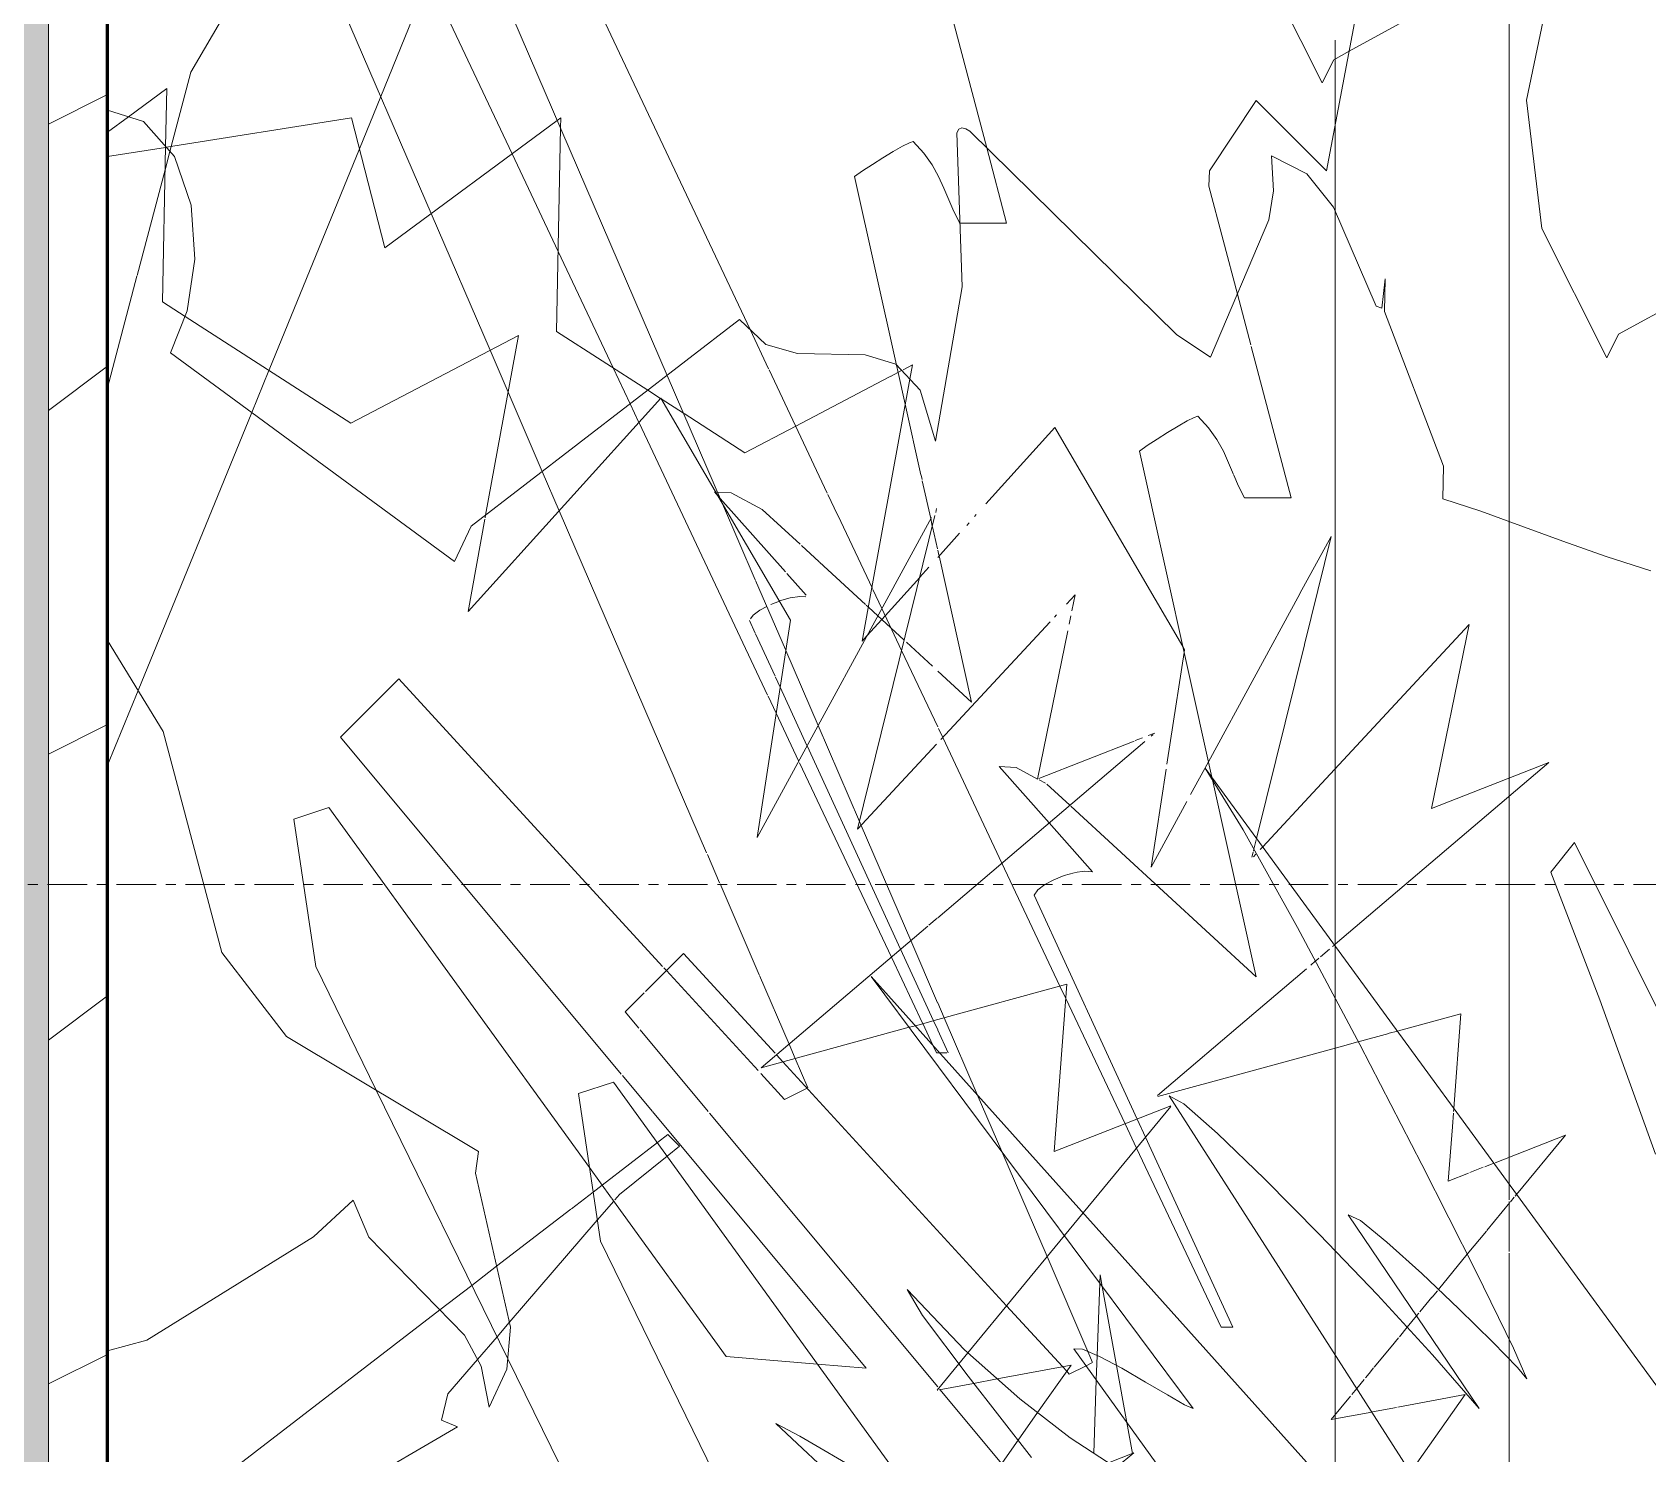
# Model space of a CAD drawing. Header units: inches. Extents: x -9046 to -8234, y -279 to 479.
# Drawn here: x -8398.02 to -8377.53, y 24.77 to 42.82 of the extents above; entities that cross this region are included whole.
import ezdxf

# ---------------------------------------------------------------- set-up
doc = ezdxf.new("R2010")
doc.units = ezdxf.units.IN
doc.header["$MEASUREMENT"] = 0
doc.linetypes.add('Grid Line 1_2_', pattern=[0.875, 0.5, -0.125, 0.125, -0.125])
for name, color, linetype, lineweight in [('A-DETL-GENF', 92, 'Continuous', 9), ('A-FLOR-LEVL-1', 51, 'Grid Line 1_2_', 9), ('A-WALL', 113, 'Continuous', 18), ('A-WALL-PATT-1', 111, 'Continuous', 9), ('I-WALL', 2, 'Continuous', 18), ('I-WALL-1', 2, 'Continuous', 60)]:
    doc.layers.add(name, color=color, linetype=linetype, lineweight=lineweight)

# ---------------------------------------------------------------- blocks, each defined once
blk = doc.blocks.new('yew 26768 - yew 26768-1770220-BUILDING SECTION - EAST_WEST - LOOKING SOUTH')
at = {"layer": 'A-DETL-GENF'}
for p, q in [((-8396.319, 42.104), (-8396.805, 41.745)), ((-8396.333, 41.368), (-8396.319, 42.104)), ((-8396.805, 41.745), (-8397.069, 41.55)), ((-8396.372, 39.394), (-8396.333, 41.368)), ((-8396.085, 39.209), (-8396.372, 39.394)), ((-8393.981, 37.854), (-8396.085, 39.209)), ((-8391.856, 38.969), (-8393.981, 37.854)), ((-8392.271, 36.686), (-8391.856, 38.969)), ((-8390.049, 38.172), (-8392.493, 35.463)), ((-8388.402, 35.356), (-8390.049, 38.172)), ((-8386.56, 36.722), (-8386.548, 36.771)), ((-8392.493, 35.463), (-8392.28, 36.638)), ((-8392.277, 36.655), (-8392.271, 36.686)), ((-8386.615, 36.659), (-8388.827, 32.594)), ((-8387.552, 32.7), (-8386.57, 36.681)), ((-8384.79, 35.675), (-8384.9, 35.557)), ((-8384.831, 35.472), (-8384.79, 35.675)), ((-8388.827, 32.594), (-8388.402, 35.356)), ((-8385.107, 35.334), (-8386.493, 33.84)), ((-8385.026, 35.421), (-8385.051, 35.394)), ((-8384.866, 35.302), (-8384.844, 35.409)), ((-8385.268, 33.337), (-8384.883, 35.217)), ((-8383.937, 33.86), (-8384.028, 33.825)), ((-8383.78, 33.922), (-8383.864, 33.889)), ((-8383.828, 33.881), (-8383.802, 33.903)), ((-8386.548, 33.781), (-8387.552, 32.7)), ((-8386.535, 31.577), (-8383.906, 33.815)), ((-8384.041, 33.82), (-8385.252, 33.344)), ((-8386.647, 31.482), (-8386.54, 31.573)), ((-8388.774, 29.671), (-8386.661, 31.47)), ((-8384.896, 30.734), (-8386.535, 30.285)), ((-8385.055, 28.609), (-8384.896, 30.734)), ((-8386.897, 30.186), (-8388.774, 29.671)), ((-8386.818, 30.207), (-8386.893, 30.187)), ((-8386.535, 30.285), (-8386.818, 30.207)), ((-8383.578, 29.189), (-8385.055, 28.609)), ((-8384.688, 27.832), (-8383.576, 29.183)), ((-8384.927, 27.542), (-8384.688, 27.832)), ((-8386.151, 26.056), (-8384.927, 27.542)), ((-8386.267, 25.915), (-8386.151, 26.056)), ((-8386.543, 25.58), (-8386.267, 25.915)), ((-8384.843, 25.899), (-8385.779, 25.724)), ((-8385.267, 25.295), (-8384.843, 25.899)), ((-8386.079, 25.667), (-8386.516, 25.585)), ((-8385.779, 25.724), (-8386.079, 25.667)), ((-8386.535, 25.582), (-8386.543, 25.58)), ((-8385.514, 24.944), (-8385.267, 25.295)), ((-8386.224, 23.933), (-8385.514, 24.944)), ((-8384.367, 24.658), (-8385.071, 24.383)), ((-8384.046, 24.783), (-8384.367, 24.658)), ((-8384.271, 24.598), (-8384.046, 24.783)), ((-8384.858, 24.114), (-8384.271, 24.598)), ((-8385.071, 24.383), (-8386.224, 23.933)), ((-8385.681, 23.436), (-8384.858, 24.114)), ((-8386.249, 22.967), (-8385.681, 23.436)), ((-8387.997, 21.528), (-8386.249, 22.967)), ((-8388.214, 21.349), (-8387.997, 21.528)), ((-8388.999, 20.702), (-8388.214, 21.349)), ((-8389.405, 20.368), (-8388.999, 20.702)), ((-8389.641, 20.173), (-8389.405, 20.368)), ((-8390.026, 19.935), (-8389.641, 20.173)), ((-8391.318, 19.137), (-8390.026, 19.935)), ((-8393.875, 17.558), (-8391.318, 19.137)), ((-8395.028, 17.276), (-8393.875, 17.558)), ((-8396.449, 16.928), (-8395.241, 17.223)), ((-8395.241, 17.223), (-8395.028, 17.276)), ((-8397.069, 16.776), (-8396.683, 16.871)), ((-8396.683, 16.871), (-8396.449, 16.928)), ((-8394.732, 14.582), (-8397.069, 14.582)), ((-8393.117, 14.582), (-8397.069, 14.582)), ((-8393.117, 14.582), (-8394.732, 14.582)), ((-8391.364, 14.582), (-8393.117, 14.582)), ((-8388.871, 14.582), (-8393.117, 14.582)), ((-8388.871, 14.582), (-8391.364, 14.582)), ((-8388.796, 14.582), (-8388.871, 14.582)), ((-8388.449, 14.582), (-8388.871, 14.582)), ((-8388.449, 14.582), (-8388.796, 14.582)), ((-8387.16, 14.582), (-8388.449, 14.582)), ((-8386.597, 14.582), (-8388.449, 14.582)), ((-8386.597, 14.582), (-8387.16, 14.582))]:
    blk.add_line(p, q, dxfattribs=at)
blk = doc.blocks.new('lupin 26755 - lupin 26755-1770228-BUILDING SECTION - EAST_WEST - LOOKING SOUTH')
at = {"layer": 'A-DETL-GENF'}
for p, q in [((-8391.936, 41.274), (-8395.3, 48.401)), ((-8396.042, 47.66), (-8392.963, 40.516)), ((-8379.284, 41.431), (-8379.284, 47.214)), ((-8379.284, 47.214), (-8379.284, 39.207)), ((-8379.284, 41.679), (-8379.284, 47.214)), ((-8379.284, 42.321), (-8379.284, 47.214)), ((-8379.284, 36.606), (-8379.284, 47.214)), ((-8379.284, 47.214), (-8379.284, 36.606)), ((-8379.284, 36.606), (-8379.284, 47.214)), ((-8379.284, 46.176), (-8379.284, 41.581)), ((-8379.284, 40.544), (-8379.284, 45.766)), ((-8379.284, 44.842), (-8379.284, 42.766)), ((-8386.706, 44.352), (-8385.913, 41.349)), ((-8379.284, 44.352), (-8379.284, 40.393)), ((-8379.284, 44.205), (-8379.284, 37.271)), ((-8381.657, 42.173), (-8382.482, 43.814)), ((-8379.284, 42.173), (-8379.284, 43.814)), ((-8380.129, 43.224), (-8381.314, 42.576)), ((-8379.284, 43.224), (-8379.284, 42.469)), ((-8379.284, 42.766), (-8379.284, 42.321)), ((-8381.509, 42.469), (-8381.657, 42.173)), ((-8381.314, 42.576), (-8381.509, 42.469)), ((-8379.284, 42.469), (-8379.284, 42.173)), ((-8379.284, 41.876), (-8379.284, 41.877)), ((-8379.284, 41.877), (-8379.284, 41.844)), ((-8379.284, 36.606), (-8379.284, 41.876)), ((-8379.284, 41.844), (-8379.284, 41.784)), ((-8379.284, 41.784), (-8379.284, 41.705)), ((-8379.284, 41.705), (-8379.284, 41.614)), ((-8379.284, 40.328), (-8379.284, 41.679)), ((-8379.284, 41.614), (-8379.284, 41.521)), ((-8386.894, 41.414), (-8386.981, 41.369)), ((-8386.847, 41.431), (-8386.894, 41.414)), ((-8386.71, 41.282), (-8386.847, 41.431)), ((-8379.284, 41.581), (-8379.284, 36.606)), ((-8379.284, 41.521), (-8379.284, 41.431)), ((-8379.284, 41.431), (-8379.284, 41.414)), ((-8379.284, 41.282), (-8379.284, 41.431)), ((-8379.284, 41.414), (-8379.284, 41.369)), ((-8391.352, 40.036), (-8391.936, 41.274)), ((-8387.23, 41.224), (-8387.364, 41.139)), ((-8387.098, 41.303), (-8387.23, 41.224)), ((-8386.981, 41.369), (-8387.098, 41.303)), ((-8386.605, 41.134), (-8386.71, 41.282)), ((-8385.913, 41.349), (-8385.661, 40.393)), ((-8379.284, 41.369), (-8379.284, 41.303)), ((-8379.284, 41.303), (-8379.284, 41.224)), ((-8379.284, 41.134), (-8379.284, 41.282)), ((-8379.284, 41.224), (-8379.284, 41.139)), ((-8387.488, 41.058), (-8387.589, 40.986)), ((-8387.364, 41.139), (-8387.488, 41.058)), ((-8386.523, 40.985), (-8386.605, 41.134)), ((-8379.284, 41.139), (-8379.284, 41.058)), ((-8379.284, 40.985), (-8379.284, 41.134)), ((-8379.284, 41.058), (-8379.284, 40.986)), ((-8387.589, 40.986), (-8387.056, 38.59)), ((-8386.456, 40.837), (-8386.523, 40.985)), ((-8386.395, 40.689), (-8386.456, 40.837)), ((-8379.284, 40.986), (-8379.284, 36.606)), ((-8379.284, 40.837), (-8379.284, 40.985)), ((-8379.284, 40.689), (-8379.284, 40.837)), ((-8386.33, 40.541), (-8386.395, 40.689)), ((-8379.284, 40.541), (-8379.284, 40.689)), ((-8392.963, 40.516), (-8392.216, 38.78)), ((-8386.254, 40.393), (-8386.33, 40.541)), ((-8385.661, 40.393), (-8386.253, 40.393)), ((-8379.284, 36.606), (-8379.284, 40.544)), ((-8379.284, 40.393), (-8379.284, 40.541)), ((-8379.284, 39.058), (-8379.284, 40.328)), ((-8390.654, 38.557), (-8391.352, 40.036)), ((-8379.284, 39.207), (-8379.284, 39.058)), ((-8392.216, 38.78), (-8391.987, 38.249)), ((-8390.438, 38.1), (-8390.654, 38.557)), ((-8387.056, 38.59), (-8387.036, 38.5)), ((-8387.036, 38.5), (-8386.947, 38.096)), ((-8391.987, 38.249), (-8391.552, 37.241)), ((-8390.327, 37.865), (-8390.438, 38.1)), ((-8386.947, 38.096), (-8386.747, 37.198)), ((-8388.693, 34.402), (-8390.325, 37.859)), ((-8391.552, 37.241), (-8391.338, 36.744)), ((-8386.746, 37.194), (-8386.734, 37.14)), ((-8386.73, 37.122), (-8386.624, 36.643)), ((-8379.284, 37.271), (-8379.284, 36.606)), ((-8389.368, 36.982), (-8389.324, 36.933)), ((-8389.329, 36.98), (-8389.353, 36.982)), ((-8389.154, 36.972), (-8389.329, 36.98)), ((-8389.324, 36.933), (-8389.294, 36.899)), ((-8389.294, 36.899), (-8388.465, 35.966)), ((-8388.761, 36.76), (-8389.154, 36.972)), ((-8379.284, 36.982), (-8379.284, 36.606)), ((-8379.284, 36.972), (-8379.284, 36.982)), ((-8379.284, 36.76), (-8379.284, 36.972)), ((-8391.338, 36.744), (-8389.866, 33.326)), ((-8388.28, 36.317), (-8388.761, 36.76)), ((-8379.284, 36.606), (-8379.284, 36.76)), ((-8386.624, 36.643), (-8386.603, 36.548)), ((-8386.601, 36.54), (-8386.538, 36.258)), ((-8379.284, 33.349), (-8379.284, 36.606)), ((-8379.284, 36.606), (-8379.284, 35.961)), ((-8379.284, 33.349), (-8379.284, 36.606)), ((-8379.284, 36.606), (-8379.284, 33.349)), ((-8379.284, 33.349), (-8379.284, 36.606)), ((-8379.284, 36.606), (-8379.284, 34.313)), ((-8379.284, 34.313), (-8379.284, 36.606)), ((-8379.284, 36.606), (-8379.284, 35.648)), ((-8379.284, 33.349), (-8379.284, 36.606)), ((-8379.284, 36.606), (-8379.284, 33.349)), ((-8388.038, 36.094), (-8388.263, 36.302)), ((-8387.451, 35.553), (-8388.033, 36.09)), ((-8386.535, 36.244), (-8386.521, 36.179)), ((-8386.518, 36.169), (-8386.106, 34.313)), ((-8388.448, 35.946), (-8388.202, 35.67)), ((-8379.284, 35.961), (-8379.284, 33.494)), ((-8388.79, 35.483), (-8388.877, 35.417)), ((-8388.704, 35.529), (-8388.79, 35.483)), ((-8388.543, 35.597), (-8388.651, 35.554)), ((-8388.407, 35.636), (-8388.541, 35.598)), ((-8388.283, 35.654), (-8388.407, 35.636)), ((-8388.21, 35.649), (-8388.283, 35.654)), ((-8387.415, 35.52), (-8387.443, 35.545)), ((-8387.295, 35.409), (-8387.415, 35.52)), ((-8379.284, 35.648), (-8379.284, 35.654)), ((-8379.284, 35.654), (-8379.284, 35.636)), ((-8379.284, 35.636), (-8379.284, 35.601)), ((-8379.284, 35.598), (-8379.284, 35.546)), ((-8379.284, 35.546), (-8379.284, 35.483)), ((-8379.284, 35.483), (-8379.284, 35.417)), ((-8388.924, 35.351), (-8388.849, 35.189)), ((-8388.877, 35.417), (-8388.91, 35.37)), ((-8387.245, 35.363), (-8387.295, 35.409)), ((-8387.128, 35.255), (-8387.245, 35.363)), ((-8379.284, 35.417), (-8379.284, 35.351)), ((-8379.284, 35.351), (-8379.284, 33.349)), ((-8388.845, 35.181), (-8388.599, 34.644)), ((-8386.96, 35.1), (-8387.128, 35.255)), ((-8386.602, 34.77), (-8386.931, 35.073)), ((-8386.106, 34.313), (-8386.534, 34.707)), ((-8393.373, 34.609), (-8394.114, 33.868)), ((-8390.025, 30.957), (-8393.373, 34.609)), ((-8388.593, 34.631), (-8388.534, 34.503)), ((-8388.534, 34.503), (-8388.195, 33.765)), ((-8379.284, 33.349), (-8379.284, 34.609)), ((-8379.284, 34.609), (-8379.284, 33.868)), ((-8388.585, 34.173), (-8388.686, 34.388)), ((-8388.3, 33.569), (-8388.585, 34.173)), ((-8394.114, 33.868), (-8390.552, 29.593)), ((-8379.284, 33.868), (-8379.284, 33.349)), ((-8388.193, 33.76), (-8387.006, 31.177)), ((-8387.123, 31.077), (-8388.288, 33.544)), ((-8379.284, 33.494), (-8379.284, 33.349)), ((-8389.865, 33.325), (-8389.467, 32.4)), ((-8379.284, 33.118), (-8379.284, 33.349)), ((-8379.284, 33.349), (-8379.284, 33.118)), ((-8379.284, 33.118), (-8379.284, 33.349)), ((-8379.284, 33.349), (-8379.284, 33.118)), ((-8379.284, 33.118), (-8379.284, 33.349)), ((-8379.284, 33.349), (-8379.284, 33.118)), ((-8379.284, 33.118), (-8379.284, 33.349)), ((-8379.284, 33.349), (-8379.284, 33.118)), ((-8379.284, 33.118), (-8379.284, 33.349)), ((-8379.284, 33.349), (-8379.284, 33.118)), ((-8379.284, 31.644), (-8379.284, 33.118)), ((-8379.284, 33.118), (-8379.284, 31.644)), ((-8379.284, 28.573), (-8379.284, 33.118)), ((-8379.284, 33.118), (-8379.284, 28.573)), ((-8379.284, 28.573), (-8379.284, 33.118)), ((-8379.284, 33.118), (-8379.284, 29.864)), ((-8379.284, 29.864), (-8379.284, 33.118)), ((-8379.284, 33.118), (-8379.284, 29.419)), ((-8379.284, 29.271), (-8379.284, 33.118)), ((-8379.284, 33.118), (-8379.284, 28.537)), ((-8394.262, 32.978), (-8394.707, 32.83)), ((-8394.707, 32.83), (-8394.428, 30.957)), ((-8390.954, 28.405), (-8394.262, 32.978)), ((-8379.284, 28.537), (-8379.284, 32.978)), ((-8379.284, 32.978), (-8379.284, 32.83)), ((-8379.284, 32.83), (-8379.284, 30.957)), ((-8389.458, 32.379), (-8389.303, 32.019)), ((-8389.297, 32.007), (-8388.8, 30.853)), ((-8387.006, 31.177), (-8386.589, 30.27)), ((-8394.428, 30.957), (-8393.659, 29.388)), ((-8386.728, 30.24), (-8387.123, 31.077)), ((-8379.284, 30.957), (-8379.284, 28.537)), ((-8389.977, 30.906), (-8390.01, 30.941)), ((-8388.814, 29.637), (-8389.977, 30.906)), ((-8388.796, 30.843), (-8388.421, 29.973)), ((-8386.596, 29.96), (-8386.725, 30.233)), ((-8386.589, 30.27), (-8386.535, 30.153)), ((-8386.534, 30.151), (-8386.403, 29.864)), ((-8388.421, 29.973), (-8388.342, 29.79)), ((-8386.551, 29.864), (-8386.596, 29.96)), ((-8388.342, 29.79), (-8388.182, 29.419)), ((-8386.535, 29.864), (-8386.551, 29.864)), ((-8386.51, 29.864), (-8386.533, 29.864)), ((-8386.42, 29.864), (-8386.51, 29.864)), ((-8390.535, 29.573), (-8390.157, 29.12)), ((-8388.479, 29.271), (-8388.781, 29.6)), ((-8393.659, 29.388), (-8391.99, 25.978)), ((-8388.193, 29.414), (-8388.479, 29.271)), ((-8379.284, 29.398), (-8379.284, 29.271)), ((-8390.154, 29.116), (-8387.441, 25.86)), ((-8379.284, 28.464), (-8379.284, 28.537)), ((-8379.284, 28.537), (-8379.284, 28.464)), ((-8379.284, 28.464), (-8379.284, 28.537)), ((-8379.284, 28.537), (-8379.284, 28.196)), ((-8379.284, 28.196), (-8379.284, 28.537)), ((-8379.284, 28.537), (-8379.284, 28.196)), ((-8390.675, 28.019), (-8390.954, 28.405)), ((-8379.284, 28.196), (-8379.284, 28.462)), ((-8379.284, 28.462), (-8379.284, 28.196)), ((-8379.284, 28.196), (-8379.284, 28.462)), ((-8379.284, 27.995), (-8379.284, 28.196)), ((-8379.284, 28.196), (-8379.284, 27.995)), ((-8379.284, 27.995), (-8379.284, 28.196)), ((-8379.284, 28.196), (-8379.284, 27.995)), ((-8379.284, 27.995), (-8379.284, 28.196)), ((-8379.284, 28.196), (-8379.284, 27.995)), ((-8389.22, 26.008), (-8390.671, 28.014)), ((-8379.284, 27.948), (-8379.284, 27.975)), ((-8379.284, 27.975), (-8379.284, 27.948)), ((-8379.284, 27.948), (-8379.284, 27.975)), ((-8379.284, 27.975), (-8379.284, 27.948)), ((-8379.284, 27.948), (-8379.284, 27.975)), ((-8379.284, 27.975), (-8379.284, 27.948)), ((-8379.284, 27.339), (-8379.284, 27.948)), ((-8379.284, 27.948), (-8379.284, 27.339)), ((-8379.284, 27.339), (-8379.284, 27.948)), ((-8379.284, 27.948), (-8379.284, 27.339)), ((-8379.284, 27.339), (-8379.284, 27.948)), ((-8379.284, 27.948), (-8379.284, 27.339)), ((-8379.284, 26.762), (-8379.284, 27.319)), ((-8379.284, 27.319), (-8379.284, 27.046)), ((-8379.284, 27.046), (-8379.284, 27.319)), ((-8379.284, 27.319), (-8379.284, 26.762)), ((-8379.284, 26.762), (-8379.284, 27.319)), ((-8379.284, 27.319), (-8379.284, 26.762)), ((-8384.511, 26.022), (-8384.478, 26.939)), ((-8384.478, 26.939), (-8384.475, 27.046)), ((-8384.448, 26.898), (-8384.475, 27.046)), ((-8384.265, 25.893), (-8384.448, 26.898)), ((-8379.284, 26.762), (-8379.284, 27.046)), ((-8379.284, 26.762), (-8379.284, 27.046)), ((-8379.284, 26.231), (-8379.284, 26.756)), ((-8379.284, 26.231), (-8379.284, 26.756)), ((-8379.284, 26.231), (-8379.284, 26.756)), ((-8379.284, 26.756), (-8379.284, 26.231)), ((-8379.284, 26.231), (-8379.284, 26.756)), ((-8379.284, 26.756), (-8379.284, 26.231)), ((-8379.284, 25.977), (-8379.284, 26.231)), ((-8379.284, 26.231), (-8379.284, 25.977)), ((-8379.284, 26.008), (-8379.284, 26.231)), ((-8379.284, 26.231), (-8379.284, 25.977)), ((-8379.284, 25.977), (-8379.284, 26.231)), ((-8379.284, 25.977), (-8379.284, 26.231)), ((-8391.99, 25.978), (-8391.221, 24.407)), ((-8388.059, 25.912), (-8389.22, 26.008)), ((-8387.441, 25.86), (-8388.059, 25.912)), ((-8384.522, 25.711), (-8384.511, 26.022)), ((-8384.134, 25.171), (-8384.265, 25.893)), ((-8379.284, 25.977), (-8379.284, 26.008)), ((-8379.284, 24.822), (-8379.284, 25.977)), ((-8379.284, 24.316), (-8379.284, 25.977)), ((-8379.284, 24.316), (-8379.284, 25.977)), ((-8379.284, 25.977), (-8379.284, 24.316)), ((-8379.284, 25.86), (-8379.284, 25.977)), ((-8379.284, 25.977), (-8379.284, 25.86)), ((-8384.555, 24.782), (-8384.522, 25.709)), ((-8384.062, 24.777), (-8384.134, 25.171)), ((-8379.284, 24.316), (-8379.284, 24.97)), ((-8379.284, 24.97), (-8379.284, 24.822))]:
    blk.add_line(p, q, dxfattribs=at)
blk = doc.blocks.new('lupin 26755 - lupin 26755-V17-BUILDING SECTION - EAST_WEST - LOOKING SOUTH')
at = {"layer": 'A-DETL-GENF'}
for p, q in [((-8381.603, 41.059), (-8379.23, 53.516)), ((-8379.061, 41.957), (-8377.708, 48.459)), ((-8388.916, 39.043), (-8391.687, 44.915)), ((-8392.429, 44.173), (-8389.968, 38.462)), ((-8382.493, 41.949), (-8383.086, 41.059)), ((-8381.603, 41.059), (-8382.493, 41.949)), ((-8378.869, 40.328), (-8379.061, 41.957)), ((-8383.086, 41.059), (-8383.093, 40.865)), ((-8383.093, 40.865), (-8382.731, 39.494)), ((-8378.044, 38.686), (-8378.869, 40.328)), ((-8376.516, 39.738), (-8377.896, 38.983)), ((-8382.731, 39.494), (-8382.561, 38.85)), ((-8388.681, 38.546), (-8388.916, 39.043)), ((-8377.896, 38.983), (-8378.044, 38.686)), ((-8382.555, 38.828), (-8382.048, 36.907)), ((-8389.968, 38.462), (-8389.265, 36.832)), ((-8387.936, 36.966), (-8388.675, 38.533)), ((-8383.281, 37.928), (-8383.368, 37.883)), ((-8383.234, 37.945), (-8383.281, 37.928)), ((-8383.097, 37.796), (-8383.234, 37.945)), ((-8383.617, 37.737), (-8383.751, 37.653)), ((-8383.485, 37.817), (-8383.617, 37.737)), ((-8383.368, 37.883), (-8383.485, 37.817)), ((-8382.992, 37.648), (-8383.097, 37.796)), ((-8383.875, 37.571), (-8383.976, 37.5)), ((-8383.751, 37.653), (-8383.875, 37.571)), ((-8382.91, 37.499), (-8382.992, 37.648)), ((-8383.976, 37.5), (-8383.056, 33.36)), ((-8382.843, 37.351), (-8382.91, 37.499)), ((-8382.782, 37.203), (-8382.843, 37.351)), ((-8382.717, 37.055), (-8382.779, 37.197)), ((-8387.807, 36.693), (-8387.927, 36.949)), ((-8382.641, 36.907), (-8382.717, 37.055)), ((-8382.048, 36.907), (-8382.641, 36.907)), ((-8389.265, 36.832), (-8388.849, 35.866)), ((-8387.364, 35.755), (-8387.804, 36.687)), ((-8388.845, 35.856), (-8388.468, 34.982)), ((-8387.244, 35.502), (-8387.359, 35.744)), ((-8386.993, 34.968), (-8387.244, 35.502)), ((-8388.462, 34.968), (-8388.053, 34.017)), ((-8386.535, 33.999), (-8386.993, 34.968)), ((-8388.053, 34.017), (-8387.528, 32.799)), ((-8386.471, 33.864), (-8386.526, 33.98)), ((-8385.72, 32.271), (-8386.471, 33.864)), ((-8385.541, 33.486), (-8385.755, 33.496)), ((-8385.755, 33.496), (-8385.12, 32.781)), ((-8385.268, 33.338), (-8385.541, 33.486)), ((-8385.167, 33.284), (-8385.247, 33.327)), ((-8384.857, 33.006), (-8385.148, 33.274)), ((-8383.056, 33.36), (-8383.048, 33.326)), ((-8383.048, 33.326), (-8382.493, 30.827)), ((-8387.528, 32.799), (-8387.506, 32.749)), ((-8382.493, 30.827), (-8384.845, 32.995)), ((-8387.506, 32.749), (-8386.876, 31.287)), ((-8385.12, 32.781), (-8384.569, 32.161)), ((-8384.983, 30.71), (-8385.72, 32.271)), ((-8385.177, 31.997), (-8385.264, 31.93)), ((-8385.06, 32.059), (-8385.177, 31.997)), ((-8384.928, 32.112), (-8385.06, 32.059)), ((-8384.801, 32.148), (-8384.928, 32.112)), ((-8384.67, 32.168), (-8384.794, 32.15)), ((-8384.569, 32.161), (-8384.67, 32.168)), ((-8385.264, 31.93), (-8385.311, 31.865)), ((-8385.311, 31.865), (-8384.004, 29.022)), ((-8386.876, 31.287), (-8386.536, 30.496)), ((-8389.76, 31.123), (-8390.241, 30.642)), ((-8388.598, 29.856), (-8389.76, 31.123)), ((-8390.26, 30.623), (-8390.501, 30.382)), ((-8384.909, 30.554), (-8384.983, 30.71)), ((-8384.157, 28.962), (-8384.909, 30.554)), ((-8390.501, 30.382), (-8390.328, 30.174)), ((-8386.535, 30.495), (-8386.454, 30.307)), ((-8390.311, 30.154), (-8389.446, 29.116)), ((-8386.454, 30.307), (-8386.034, 29.333)), ((-8388.498, 29.747), (-8388.58, 29.837)), ((-8385.661, 26.652), (-8388.498, 29.747)), ((-8390.649, 29.492), (-8391.094, 29.344)), ((-8391.094, 29.344), (-8390.815, 27.471)), ((-8386.746, 24.097), (-8390.649, 29.492)), ((-8386.034, 29.333), (-8385.722, 28.609)), ((-8389.431, 29.098), (-8386.535, 25.623)), ((-8384.012, 28.653), (-8384.157, 28.962)), ((-8384.004, 29.022), (-8383.898, 28.791)), ((-8383.898, 28.791), (-8382.79, 26.378)), ((-8385.722, 28.609), (-8385.147, 27.275)), ((-8382.938, 26.378), (-8384.012, 28.653)), ((-8390.815, 27.471), (-8387.931, 21.581)), ((-8385.147, 27.275), (-8384.629, 26.073)), ((-8384.952, 25.879), (-8385.661, 26.652)), ((-8382.79, 26.378), (-8382.938, 26.378)), ((-8384.629, 26.073), (-8384.569, 25.933)), ((-8384.898, 25.82), (-8384.952, 25.879)), ((-8384.652, 25.891), (-8384.866, 25.785)), ((-8384.58, 25.927), (-8384.652, 25.891)), ((-8384.866, 25.785), (-8384.898, 25.82)), ((-8386.506, 25.587), (-8385.722, 24.647))]:
    blk.add_line(p, q, dxfattribs=at)
blk = doc.blocks.new('lupin 26755 - lupin 26755-V18-BUILDING SECTION - EAST_WEST - LOOKING SOUTH')
at = {"layer": 'A-DETL-GENF'}
for p, q in [((-8394.704, 44.554), (-8396.012, 42.312)), ((-8393.603, 42), (-8392.989, 43.503)), ((-8396.012, 42.312), (-8396.261, 41.367)), ((-8393.874, 41.336), (-8393.603, 42)), ((-8396.278, 41.305), (-8396.339, 41.071)), ((-8396.261, 41.367), (-8396.278, 41.305)), ((-8395.019, 38.533), (-8393.874, 41.336)), ((-8396.339, 41.071), (-8396.693, 39.731)), ((-8396.696, 39.719), (-8397.069, 38.304)), ((-8395.24, 37.992), (-8395.023, 38.525)), ((-8396.682, 34.463), (-8395.24, 37.992)), ((-8397.069, 33.514), (-8396.682, 34.463)), ((-8390.092, 28.722), (-8390.793, 28.183)), ((-8389.96, 28.824), (-8390.092, 28.722)), ((-8389.812, 28.676), (-8389.96, 28.824)), ((-8390.572, 28.066), (-8389.968, 28.55)), ((-8389.968, 28.55), (-8389.812, 28.676)), ((-8390.908, 28.095), (-8391.183, 27.883)), ((-8390.793, 28.183), (-8390.908, 28.095)), ((-8391.189, 27.879), (-8392.132, 27.153)), ((-8390.855, 27.738), (-8390.646, 27.98)), ((-8390.631, 27.997), (-8390.572, 28.066)), ((-8391.971, 26.438), (-8390.855, 27.738)), ((-8392.132, 27.153), (-8392.447, 26.911)), ((-8392.447, 26.911), (-8392.853, 26.599)), ((-8392.853, 26.599), (-8397.069, 23.355)), ((-8392.373, 25.971), (-8392.127, 26.257)), ((-8392.127, 26.257), (-8391.971, 26.438)), ((-8392.75, 25.532), (-8392.373, 25.971)), ((-8392.831, 25.199), (-8392.75, 25.532)), ((-8396.189, 23.04), (-8392.63, 25.116)), ((-8392.63, 25.116), (-8392.831, 25.199))]:
    blk.add_line(p, q, dxfattribs=at)
blk = doc.blocks.new('yew 26768 - yew 26768-V19-BUILDING SECTION - EAST_WEST - LOOKING SOUTH')
at = {"layer": 'A-DETL-GENF'}
for p, q in [((-8393.975, 41.729), (-8396.323, 41.357)), ((-8393.55, 40.082), (-8393.975, 41.729)), ((-8391.362, 41.698), (-8393.55, 40.082)), ((-8391.319, 41.729), (-8391.362, 41.698)), ((-8391.321, 41.603), (-8391.319, 41.729)), ((-8391.372, 39.02), (-8391.321, 41.603)), ((-8396.334, 41.356), (-8397.069, 41.239)), ((-8390.213, 38.273), (-8391.372, 39.02)), ((-8386.856, 38.595), (-8386.973, 38.533)), ((-8386.889, 38.412), (-8386.856, 38.595)), ((-8387.156, 38.437), (-8388.337, 37.817)), ((-8387.37, 35.768), (-8386.889, 38.412)), ((-8387.129, 38.451), (-8387.154, 38.438)), ((-8386.993, 38.523), (-8387.126, 38.453)), ((-8390.052, 38.169), (-8390.213, 38.273)), ((-8389.761, 37.981), (-8390.045, 38.164)), ((-8388.981, 37.479), (-8389.754, 37.977)), ((-8388.337, 37.817), (-8388.981, 37.479)), ((-8385.049, 37.798), (-8385.923, 36.829)), ((-8383.425, 35.02), (-8385.049, 37.798)), ((-8386.045, 36.694), (-8386.068, 36.669)), ((-8386.137, 36.591), (-8386.167, 36.558)), ((-8386.258, 36.458), (-8386.535, 36.151)), ((-8381.543, 36.416), (-8381.938, 35.691)), ((-8381.881, 35.047), (-8381.543, 36.416)), ((-8386.763, 35.898), (-8387.202, 35.411)), ((-8386.648, 36.025), (-8386.762, 35.899)), ((-8387.493, 35.088), (-8387.37, 35.768)), ((-8381.94, 35.687), (-8383.1, 33.556)), ((-8387.202, 35.411), (-8387.43, 35.158)), ((-8379.79, 35.301), (-8381.719, 33.223)), ((-8380.268, 32.963), (-8379.79, 35.301)), ((-8387.434, 35.154), (-8387.493, 35.088)), ((-8383.58, 33.826), (-8383.408, 34.945)), ((-8383.402, 34.982), (-8383.425, 35.02)), ((-8383.408, 34.945), (-8383.402, 34.982)), ((-8382.489, 32.583), (-8381.882, 35.041)), ((-8383.626, 33.526), (-8383.58, 33.825)), ((-8383.827, 32.219), (-8383.636, 33.463)), ((-8383.1, 33.556), (-8383.325, 33.142)), ((-8381.49, 31.241), (-8378.78, 33.547)), ((-8378.78, 33.547), (-8380.268, 32.963)), ((-8381.72, 33.221), (-8382.411, 32.477)), ((-8383.374, 33.052), (-8383.827, 32.219)), ((-8382.548, 32.344), (-8382.532, 32.41)), ((-8382.528, 32.423), (-8382.522, 32.448)), ((-8382.522, 32.448), (-8382.493, 32.564)), ((-8382.418, 32.47), (-8382.444, 32.442)), ((-8382.498, 32.384), (-8382.527, 32.352)), ((-8381.679, 31.08), (-8381.563, 31.179)), ((-8381.526, 31.21), (-8381.501, 31.231)), ((-8381.801, 30.977), (-8381.743, 31.026)), ((-8381.742, 31.026), (-8381.697, 31.065)), ((-8382.523, 30.361), (-8381.855, 30.93)), ((-8383.745, 29.321), (-8382.524, 30.361)), ((-8379.896, 30.359), (-8380.688, 30.142)), ((-8379.986, 29.157), (-8379.896, 30.359)), ((-8380.703, 30.138), (-8380.747, 30.126)), ((-8381.429, 29.939), (-8383.74, 29.306)), ((-8381.203, 30.001), (-8381.428, 29.94)), ((-8380.81, 30.109), (-8381.198, 30.003)), ((-8380.753, 30.125), (-8380.806, 30.11)), ((-8379.989, 29.116), (-8379.987, 29.146)), ((-8380.055, 28.234), (-8380.004, 28.921)), ((-8380.003, 28.928), (-8379.99, 29.097)), ((-8378.567, 28.819), (-8379.461, 28.468)), ((-8379.188, 28.065), (-8378.567, 28.819)), ((-8379.798, 28.335), (-8380.055, 28.234)), ((-8379.611, 28.409), (-8379.782, 28.342)), ((-8379.478, 28.461), (-8379.593, 28.416)), ((-8379.566, 27.606), (-8379.274, 27.961)), ((-8379.266, 27.971), (-8379.218, 28.029)), ((-8379.208, 28.041), (-8379.188, 28.065)), ((-8379.814, 27.305), (-8379.572, 27.599)), ((-8380.181, 26.859), (-8379.814, 27.305)), ((-8380.417, 26.573), (-8380.264, 26.759)), ((-8380.262, 26.762), (-8380.194, 26.843)), ((-8380.577, 26.379), (-8380.458, 26.523)), ((-8380.458, 26.523), (-8380.428, 26.559)), ((-8380.78, 26.132), (-8380.687, 26.245)), ((-8380.676, 26.258), (-8380.577, 26.379)), ((-8380.994, 25.872), (-8380.78, 26.132)), ((-8381.06, 25.792), (-8381.003, 25.862)), ((-8381.217, 25.601), (-8381.123, 25.716)), ((-8381.105, 25.738), (-8381.06, 25.792)), ((-8381.543, 25.206), (-8381.298, 25.503)), ((-8381.28, 25.525), (-8381.217, 25.601)), ((-8379.843, 25.524), (-8380.697, 25.364)), ((-8380.536, 24.538), (-8379.843, 25.524)), ((-8381.026, 25.303), (-8381.543, 25.206)), ((-8380.714, 25.361), (-8381.016, 25.304)), ((-8380.902, 24.017), (-8380.536, 24.538)), ((-8379.799, 23.788), (-8379.046, 24.409)), ((-8379.046, 24.409), (-8379.593, 24.195)), ((-8379.605, 24.19), (-8380.172, 23.969)), ((-8380.939, 23.965), (-8380.902, 24.017)), ((-8381.224, 23.559), (-8381.063, 23.788)), ((-8381.063, 23.788), (-8380.949, 23.95)), ((-8380.538, 23.826), (-8380.874, 23.695)), ((-8380.172, 23.969), (-8380.531, 23.829)), ((-8379.936, 23.675), (-8379.805, 23.783)), ((-8380.952, 23.665), (-8381.224, 23.559)), ((-8380.891, 23.689), (-8380.937, 23.671)), ((-8380.314, 23.364), (-8379.967, 23.649)), ((-8380.759, 22.997), (-8380.526, 23.189)), ((-8380.526, 23.189), (-8380.33, 23.35)), ((-8380.886, 22.893), (-8380.759, 22.997)), ((-8381.245, 22.596), (-8380.886, 22.893)), ((-8381.816, 22.126), (-8381.248, 22.594)), ((-8383.617, 20.642), (-8381.819, 22.124)), ((-8384.078, 20.262), (-8383.698, 20.575)), ((-8383.679, 20.591), (-8383.629, 20.632)), ((-8384.59, 19.841), (-8384.087, 20.254)), ((-8385.81, 19.076), (-8384.641, 19.798)), ((-8384.641, 19.798), (-8384.59, 19.841)), ((-8386.489, 18.657), (-8385.825, 19.067)), ((-8387.386, 18.103), (-8386.507, 18.645)), ((-8388.875, 17.183), (-8387.434, 18.073)), ((-8387.43, 18.075), (-8387.408, 18.089)), ((-8389.607, 17.004), (-8389.225, 17.097)), ((-8389.224, 17.098), (-8388.883, 17.181)), ((-8392.686, 16.251), (-8389.813, 16.954)), ((-8389.813, 16.954), (-8389.608, 17.004)), ((-8394.765, 15.743), (-8392.686, 16.251)), ((-8396.174, 15.398), (-8394.765, 15.743)), ((-8397.069, 15.179), (-8396.189, 15.394)), ((-8392.585, 14.208), (-8397.069, 14.208)), ((-8393.768, 14.208), (-8395.936, 14.208)), ((-8392.585, 14.208), (-8393.768, 14.208)), ((-8389.732, 14.208), (-8392.585, 14.208)), ((-8388.015, 14.208), (-8392.585, 14.208)), ((-8388.015, 14.208), (-8389.732, 14.208)), ((-8386.364, 14.208), (-8387.98, 14.208)), ((-8384.559, 14.208), (-8387.98, 14.208)), ((-8384.559, 14.208), (-8386.364, 14.208)), ((-8383.796, 14.208), (-8384.559, 14.208)), ((-8382.699, 14.208), (-8384.559, 14.208)), ((-8382.699, 14.208), (-8383.796, 14.208)), ((-8382.16, 14.208), (-8382.695, 14.208)), ((-8381.585, 14.208), (-8382.695, 14.208)), ((-8381.585, 14.208), (-8382.16, 14.208))]:
    blk.add_line(p, q, dxfattribs=at)
blk = doc.blocks.new('hydrangea 26752 - hydrangea 26752-1770219-BUILDING SECTION - EAST_WEST - LOOKING SOUTH')
at = {"layer": 'A-DETL-GENF'}
for p, q in [((-8381.49, 41.915), (-8381.49, 42.718)), ((-8381.49, 42.718), (-8381.49, 40.659)), ((-8381.49, 42.13), (-8381.49, 42.319)), ((-8381.49, 42.319), (-8381.49, 42.297)), ((-8381.49, 42.297), (-8381.49, 41.872)), ((-8381.49, 41.367), (-8381.49, 42.13)), ((-8397.069, 41.826), (-8396.612, 41.686)), ((-8381.49, 41.872), (-8381.49, 41.915)), ((-8381.49, 41.689), (-8381.49, 41.869)), ((-8381.49, 41.869), (-8381.49, 41.686)), ((-8396.612, 41.686), (-8396.219, 41.238)), ((-8381.49, 41.417), (-8381.49, 41.689)), ((-8381.49, 41.686), (-8381.49, 41.238)), ((-8386.292, 41.54), (-8386.267, 41.588)), ((-8386.225, 39.585), (-8386.292, 41.54)), ((-8386.267, 41.588), (-8386.227, 41.603)), ((-8386.227, 41.603), (-8386.179, 41.591)), ((-8386.179, 41.591), (-8386.128, 41.56)), ((-8386.128, 41.56), (-8383.499, 38.975)), ((-8381.49, 41.588), (-8381.49, 41.603)), ((-8381.49, 41.603), (-8381.49, 41.591)), ((-8381.49, 41.591), (-8381.49, 41.56)), ((-8381.49, 41.54), (-8381.49, 41.588)), ((-8381.49, 41.56), (-8381.49, 40.548)), ((-8381.49, 40.548), (-8381.49, 41.54)), ((-8381.49, 41.005), (-8381.49, 41.417)), ((-8396.219, 41.238), (-8396.01, 40.622)), ((-8382.274, 40.804), (-8382.299, 41.248)), ((-8382.299, 41.248), (-8381.852, 41.02)), ((-8381.49, 40.106), (-8381.49, 41.367)), ((-8381.49, 40.804), (-8381.49, 41.248)), ((-8381.49, 41.248), (-8381.49, 41.02)), ((-8381.49, 41.238), (-8381.49, 40.622)), ((-8381.852, 41.02), (-8381.511, 40.597)), ((-8381.49, 41.02), (-8381.49, 40.597)), ((-8381.49, 40.548), (-8381.49, 41.005)), ((-8382.332, 40.435), (-8382.274, 40.804)), ((-8381.49, 40.548), (-8381.49, 40.804)), ((-8396.01, 40.622), (-8395.963, 39.936)), ((-8381.511, 40.597), (-8380.97, 39.34)), ((-8381.49, 40.659), (-8381.49, 40.577)), ((-8381.49, 40.622), (-8381.49, 40.548)), ((-8381.49, 40.597), (-8381.49, 40.548)), ((-8383.071, 38.693), (-8382.332, 40.435)), ((-8381.49, 40.577), (-8381.49, 39.201)), ((-8381.49, 38.398), (-8381.49, 40.548)), ((-8381.49, 40.548), (-8381.49, 39.936)), ((-8381.49, 39.585), (-8381.49, 40.548)), ((-8381.49, 40.548), (-8381.49, 38.975)), ((-8381.49, 40.435), (-8381.49, 40.548)), ((-8381.49, 40.548), (-8381.49, 39.34)), ((-8381.49, 38.693), (-8381.49, 40.435)), ((-8381.49, 37.677), (-8381.49, 40.106)), ((-8395.963, 39.936), (-8396.057, 39.279)), ((-8381.49, 39.936), (-8381.49, 39.279)), ((-8381.49, 39.271), (-8381.49, 39.777)), ((-8381.49, 39.777), (-8381.49, 39.636)), ((-8386.563, 37.626), (-8386.225, 39.585)), ((-8381.49, 39.316), (-8381.49, 39.685)), ((-8381.49, 39.685), (-8381.49, 39.273)), ((-8381.49, 39.636), (-8381.49, 39.578)), ((-8381.49, 37.626), (-8381.49, 39.585)), ((-8381.49, 39.578), (-8381.49, 39.492)), ((-8380.899, 39.316), (-8380.856, 39.685)), ((-8380.856, 39.685), (-8380.867, 39.273)), ((-8381.49, 39.492), (-8381.49, 39.299)), ((-8396.057, 39.279), (-8396.269, 38.748)), ((-8392.453, 36.546), (-8389.05, 39.17)), ((-8389.05, 39.17), (-8388.715, 38.852)), ((-8381.49, 39.34), (-8381.49, 39.316)), ((-8381.49, 39.299), (-8381.49, 39.029)), ((-8381.49, 39.279), (-8381.49, 38.748)), ((-8381.49, 39.273), (-8381.49, 37.308)), ((-8381.49, 39.201), (-8381.49, 39.271)), ((-8381.49, 36.546), (-8381.49, 39.17)), ((-8381.49, 39.17), (-8381.49, 38.852)), ((-8380.97, 39.34), (-8380.899, 39.316)), ((-8380.867, 39.273), (-8380.115, 37.308)), ((-8383.499, 38.975), (-8383.071, 38.693)), ((-8381.49, 39.029), (-8381.49, 37.474)), ((-8381.49, 38.701), (-8381.49, 39.023)), ((-8381.49, 39.023), (-8381.49, 38.892)), ((-8381.49, 38.975), (-8381.49, 38.693)), ((-8396.269, 38.748), (-8392.666, 36.101)), ((-8388.715, 38.852), (-8388.313, 38.741)), ((-8381.49, 38.892), (-8381.49, 38.435)), ((-8381.49, 38.852), (-8381.49, 38.741)), ((-8381.49, 38.748), (-8381.49, 36.101)), ((-8388.313, 38.741), (-8387.454, 38.721)), ((-8387.454, 38.721), (-8387.068, 38.603)), ((-8387.068, 38.603), (-8386.759, 38.273)), ((-8381.49, 38.741), (-8381.49, 38.721)), ((-8381.49, 38.721), (-8381.49, 38.603)), ((-8381.49, 36.564), (-8381.49, 38.701)), ((-8381.49, 38.603), (-8381.49, 38.273)), ((-8381.49, 38.435), (-8381.49, 38.145)), ((-8381.49, 37.617), (-8381.49, 38.398)), ((-8386.759, 38.273), (-8386.563, 37.626)), ((-8381.49, 38.273), (-8381.49, 37.626)), ((-8381.49, 38.145), (-8381.49, 37.604)), ((-8381.49, 34.636), (-8381.49, 37.677)), ((-8381.49, 33.941), (-8381.49, 37.617)), ((-8381.49, 37.604), (-8381.49, 37.306)), ((-8381.49, 37.474), (-8381.49, 37.204)), ((-8381.49, 37.308), (-8381.49, 36.896)), ((-8381.49, 37.306), (-8381.49, 36.836)), ((-8381.49, 37.204), (-8381.49, 37.094)), ((-8380.115, 37.308), (-8380.126, 36.896)), ((-8381.49, 37.094), (-8381.49, 36.976)), ((-8381.49, 36.976), (-8381.49, 36.74)), ((-8381.49, 36.896), (-8381.49, 36.736)), ((-8381.49, 36.836), (-8381.49, 36.551)), ((-8381.49, 36.74), (-8381.49, 36.344)), ((-8381.49, 36.736), (-8381.49, 36.552)), ((-8380.126, 36.896), (-8379.643, 36.736)), ((-8379.643, 36.736), (-8379.134, 36.552)), ((-8392.666, 36.101), (-8392.453, 36.546)), ((-8381.49, 35.709), (-8381.49, 36.564)), ((-8381.49, 36.552), (-8381.49, 36.356)), ((-8381.49, 36.551), (-8381.49, 34.616)), ((-8381.49, 36.101), (-8381.49, 36.546)), ((-8379.134, 36.552), (-8378.601, 36.356)), ((-8381.49, 36.356), (-8381.49, 36.161)), ((-8381.49, 36.344), (-8381.49, 34.401)), ((-8378.601, 36.356), (-8378.05, 36.161)), ((-8381.49, 36.161), (-8381.49, 35.98)), ((-8378.05, 36.161), (-8377.485, 35.98)), ((-8381.49, 35.98), (-8381.49, 35.825)), ((-8381.49, 35.825), (-8381.49, 35.709)), ((-8396.363, 33.941), (-8397.069, 35.096)), ((-8381.49, 34.409), (-8381.49, 34.636)), ((-8381.49, 34.616), (-8381.49, 34.292)), ((-8381.49, 34.175), (-8381.49, 34.409)), ((-8381.49, 34.401), (-8381.49, 33.774)), ((-8381.49, 34.292), (-8381.49, 34.175)), ((-8396.363, 33.941), (-8395.617, 31.137)), ((-8381.49, 33.941), (-8381.49, 31.216)), ((-8381.49, 33.774), (-8381.49, 33.222)), ((-8381.49, 33.222), (-8381.49, 32.81)), ((-8381.49, 32.81), (-8381.49, 32.473)), ((-8381.49, 32.473), (-8381.49, 31.216)), ((-8381.49, 31.216), (-8381.49, 31.391)), ((-8381.49, 31.391), (-8381.49, 31.367)), ((-8381.49, 31.367), (-8381.49, 31.216)), ((-8381.49, 31.216), (-8381.49, 31.137)), ((-8381.49, 31.216), (-8381.49, 30.551)), ((-8381.49, 31.216), (-8381.49, 30.738)), ((-8381.49, 30.551), (-8381.49, 31.201)), ((-8394.799, 30.071), (-8395.617, 31.137)), ((-8381.49, 30.551), (-8381.49, 31.118)), ((-8381.49, 30.738), (-8381.49, 30.551)), ((-8381.49, 30.551), (-8381.49, 27.969)), ((-8381.49, 29.613), (-8381.49, 30.551)), ((-8381.49, 30.551), (-8381.49, 27.35)), ((-8381.49, 30.071), (-8381.49, 30.543)), ((-8392.363, 28.61), (-8394.799, 30.071)), ((-8381.49, 28.61), (-8381.49, 30.071)), ((-8381.49, 29.336), (-8381.49, 29.613)), ((-8381.49, 28.815), (-8381.49, 29.336)), ((-8381.49, 28.432), (-8381.49, 28.815)), ((-8392.399, 28.336), (-8392.363, 28.61)), ((-8381.49, 28.336), (-8381.49, 28.61)), ((-8391.957, 26.378), (-8392.399, 28.336)), ((-8381.49, 28.16), (-8381.49, 28.432)), ((-8381.49, 27.35), (-8381.49, 28.336)), ((-8381.49, 27.971), (-8381.49, 28.16)), ((-8394.455, 27.526), (-8393.953, 27.994)), ((-8393.953, 27.994), (-8393.754, 27.522)), ((-8381.49, 27.543), (-8381.49, 27.994)), ((-8381.49, 27.994), (-8381.49, 27.543)), ((-8381.49, 27.629), (-8381.49, 27.971)), ((-8381.49, 27.969), (-8381.49, 27.629)), ((-8396.569, 26.214), (-8394.455, 27.526)), ((-8393.754, 27.522), (-8392.541, 26.279)), ((-8381.49, 27.35), (-8381.49, 27.526)), ((-8381.49, 27.522), (-8381.49, 27.35)), ((-8381.49, 26.214), (-8381.49, 27.35)), ((-8381.49, 27.35), (-8381.49, 26.279)), ((-8381.49, 26.378), (-8381.49, 27.35)), ((-8381.49, 27.35), (-8381.49, 26.929)), ((-8381.49, 26.929), (-8381.49, 26.028)), ((-8392.541, 26.279), (-8392.327, 25.887)), ((-8392.001, 25.846), (-8391.957, 26.378)), ((-8381.49, 26.028), (-8381.49, 26.373)), ((-8381.49, 26.279), (-8381.49, 26.028)), ((-8397.069, 26.081), (-8396.569, 26.214)), ((-8381.49, 26.028), (-8381.49, 26.214)), ((-8392.327, 25.887), (-8392.225, 25.365)), ((-8392.225, 25.365), (-8392.001, 25.846)), ((-8381.49, 26.028), (-8381.49, 24.265)), ((-8381.49, 25.513), (-8381.49, 26.006)), ((-8381.49, 26.006), (-8381.49, 25.887)), ((-8381.49, 25.846), (-8381.49, 26.006)), ((-8381.49, 25.887), (-8381.49, 25.365)), ((-8381.49, 25.365), (-8381.49, 25.846)), ((-8381.49, 25.091), (-8381.49, 25.513)), ((-8381.49, 24.265), (-8381.49, 25.091))]:
    blk.add_line(p, q, dxfattribs=at)
blk = doc.blocks.new('fountain grass 26746 - fountain grass 26746-V21-BUILDING SECTION - EAST_WEST - LOOKING SOUTH')
at = {"layer": 'A-DETL-GENF'}
for p, q in [((-8382.659, 32.694), (-8383.142, 33.477)), ((-8383.142, 33.477), (-8376.789, 24.781)), ((-8381.97, 31.455), (-8382.659, 32.694)), ((-8378.756, 32.154), (-8378.453, 32.532)), ((-8378.453, 32.532), (-8375.592, 26.779)), ((-8378.131, 30.535), (-8378.756, 32.154)), ((-8381.18, 29.969), (-8381.97, 31.455)), ((-8383.293, 25.348), (-8387.377, 30.831)), ((-8387.377, 30.831), (-8378.201, 20.595)), ((-8377.425, 28.575), (-8378.131, 30.535)), ((-8380.391, 28.444), (-8381.18, 29.969)), ((-8378.328, 21.087), (-8383.596, 29.318)), ((-8383.596, 29.318), (-8383.41, 29.213)), ((-8383.41, 29.213), (-8382.984, 28.838)), ((-8382.984, 28.838), (-8382.387, 28.263)), ((-8379.706, 27.09), (-8380.391, 28.444)), ((-8382.387, 28.263), (-8381.688, 27.557)), ((-8379.663, 25.348), (-8381.327, 27.806)), ((-8381.327, 27.806), (-8381.17, 27.733)), ((-8381.17, 27.733), (-8380.834, 27.459)), ((-8381.688, 27.557), (-8380.954, 26.79)), ((-8380.834, 27.459), (-8380.392, 27.06)), ((-8380.392, 27.06), (-8379.92, 26.611)), ((-8379.227, 26.114), (-8379.706, 27.09)), ((-8386.726, 26.528), (-8386.923, 26.86)), ((-8386.923, 26.86), (-8386.194, 26.094)), ((-8380.954, 26.79), (-8380.257, 26.03)), ((-8386.149, 25.757), (-8386.726, 26.528)), ((-8379.92, 26.611), (-8379.49, 26.188)), ((-8386.194, 26.094), (-8385.494, 25.469)), ((-8383.444, 24.213), (-8384.806, 26.104)), ((-8384.806, 26.104), (-8384.696, 26.101)), ((-8384.696, 26.101), (-8384.48, 26.008)), ((-8379.49, 26.188), (-8379.179, 25.868)), ((-8379.058, 25.726), (-8379.227, 26.114)), ((-8384.48, 26.008), (-8384.2, 25.858)), ((-8384.2, 25.858), (-8383.899, 25.684)), ((-8380.257, 26.03), (-8379.663, 25.348)), ((-8379.179, 25.868), (-8379.058, 25.726)), ((-8385.343, 24.725), (-8386.149, 25.757)), ((-8383.899, 25.684), (-8383.619, 25.519)), ((-8385.494, 25.469), (-8384.852, 24.977)), ((-8383.619, 25.519), (-8383.403, 25.396)), ((-8383.403, 25.396), (-8383.293, 25.348)), ((-8381.932, 18.92), (-8388.587, 25.159)), ((-8388.587, 25.159), (-8388.284, 24.998)), ((-8388.284, 24.998), (-8387.5, 24.539)), ((-8384.852, 24.977), (-8384.297, 24.612))]:
    blk.add_line(p, q, dxfattribs=at)

msp = doc.modelspace()

# ---------------------------------------------------------------- hatches: boundary and pattern name
at = {"layer": 'A-WALL-PATT-1'}
h = msp.add_hatch(dxfattribs=at)
h.set_pattern_fill('FP_12', color=256, style=0, pattern_type=2)
h.set_pattern_definition([(216.87, (-8595.842, 135.343), (23.989771, 15.993643), [3.998, -35.986]), (206.565, (-8591.043, 132.944), (-7.99708, -7.99662), [8.941, -8.941]), (198.435, (-8591.043, 128.945), (-15.993845, -7.997098), [5.058, -20.23])])
h.paths.add_polyline_path([(-8397.06938, 4.25), (-8397.06938, 258.91076), (-8397.81938, 258.91076), (-8397.81938, 4.25)], flags=0)
at = {"layer": 'I-WALL'}
msp.add_hatch(color=256, dxfattribs=at).paths.add_polyline_path([(-8398.14364, 4.25), (-8397.81938, 4.25), (-8397.82281, 244.68476), (-8398.56938, 244.68476), (-8398.56938, 4.25), (-8398.24198, 4.25)], flags=0)

# ---------------------------------------------------------------- linework, layer by layer
at = {"layer": 'A-FLOR-LEVL-1'}
msp.add_line((-8237.20435, 32), (-9030.84431, 32), dxfattribs=at)
at = {"layer": 'A-WALL'}
msp.add_line((-8397.81938, 258.91076), (-8397.81938, 4.25), dxfattribs=at)
at = {"layer": 'I-WALL-1'}
msp.add_line((-8397.06938, 4.25), (-8397.06938, 258.91076), dxfattribs=at)

# ---------------------------------------------------------------- block references
at = {"layer": 'A-DETL-GENF'}
for name in ['lupin 26755 - lupin 26755-V18-BUILDING SECTION - EAST_WEST - LOOKING SOUTH', 'lupin 26755 - lupin 26755-1770228-BUILDING SECTION - EAST_WEST - LOOKING SOUTH', 'lupin 26755 - lupin 26755-V17-BUILDING SECTION - EAST_WEST - LOOKING SOUTH', 'hydrangea 26752 - hydrangea 26752-1770219-BUILDING SECTION - EAST_WEST - LOOKING SOUTH', 'yew 26768 - yew 26768-1770220-BUILDING SECTION - EAST_WEST - LOOKING SOUTH', 'yew 26768 - yew 26768-V19-BUILDING SECTION - EAST_WEST - LOOKING SOUTH', 'fountain grass 26746 - fountain grass 26746-V21-BUILDING SECTION - EAST_WEST - LOOKING SOUTH']:
    msp.add_blockref(name, (0, 0), dxfattribs=at)

doc.saveas('drawing.dxf')
